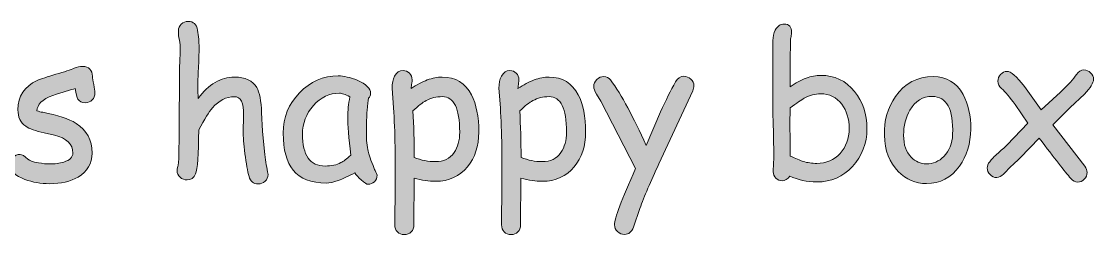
# Model space of a CAD drawing. Header units: millimetres. Extents: x -21 to 529, y -98 to 352.
# Drawn here: x 222.5 to 313.3, y 275.6 to 293.7 of the extents above; entities that cross this region are included whole.
import ezdxf

# ---------------------------------------------------------------- set-up
doc = ezdxf.new("R2010")
doc.units = ezdxf.units.MM
doc.header["$MEASUREMENT"] = 0
doc.layers.get('0').update_dxf_attribs({"lineweight": 0})

# ---------------------------------------------------------------- blocks, each defined once
blk = doc.blocks.new('Block_1')
at = {"true_color": 0x000000, "transparency": 33554687}
h = blk.add_hatch(color=18, dxfattribs=at)
h.dxf.hatch_style = 2
edge = h.paths.add_edge_path()
edge.add_spline(control_points=[(242.515, 279.934), (242.124, 279.934), (241.868, 280.143), (241.746, 280.562), (241.62, 281.014), (241.504, 281.657), (241.399, 282.489), (241.3, 283.288), (241.25, 283.944), (241.25, 284.457), (241.25, 284.6), (241.257, 284.818), (241.271, 285.11), (241.285, 285.402), (241.292, 285.62), (241.292, 285.763), (241.292, 286.799), (241.033, 287.318), (240.515, 287.318), (239.814, 287.318), (239.189, 287.001), (238.638, 286.367), (238.357, 286.041), (237.971, 285.421), (237.48, 284.506), (237.48, 282.406), (237.392, 281.163), (237.215, 280.777), (237.061, 280.436), (236.821, 280.265), (236.496, 280.265), (236.27, 280.265), (236.072, 280.342), (235.901, 280.496), (235.73, 280.651), (235.645, 280.838), (235.645, 281.058), (235.645, 281.136), (235.669, 281.257), (235.719, 281.422), (235.763, 281.56), (235.793, 281.962), (235.81, 282.629), (235.81, 282.629), (235.835, 283.853), (235.835, 283.853), (235.835, 283.853), (235.86, 289.93), (235.86, 289.93), (235.898, 290.614), (235.917, 291.074), (235.917, 291.311), (235.917, 291.592), (235.891, 291.858), (235.839, 292.109), (235.786, 292.36), (235.76, 292.62), (235.76, 292.89), (235.76, 293.122), (235.84, 293.313), (236, 293.465), (236.16, 293.617), (236.356, 293.692), (236.587, 293.692), (237.039, 293.692), (237.304, 293.45), (237.381, 292.965), (237.469, 292.43), (237.513, 291.948), (237.513, 291.518), (237.513, 290.939), (237.494, 290.335), (237.455, 289.707), (237.422, 289.106), (237.408, 288.503), (237.414, 287.896), (237.414, 287.896), (237.422, 287.169), (237.422, 287.169), (237.874, 287.775), (238.358, 288.228), (238.873, 288.529), (239.389, 288.829), (239.936, 288.979), (240.515, 288.979), (241.43, 288.979), (242.058, 288.682), (242.4, 288.086), (242.642, 287.668), (242.78, 286.962), (242.813, 285.97), (242.813, 285.97), (242.879, 284.391), (242.879, 284.391), (242.879, 284.391), (243.045, 282.671), (243.045, 282.671), (243.122, 282.026), (243.215, 281.458), (243.326, 280.968), (243.348, 280.874), (243.359, 280.794), (243.359, 280.728), (243.359, 280.502), (243.276, 280.313), (243.111, 280.161), (242.945, 280.01), (242.747, 279.934), (242.515, 279.934)], knot_values=[0, 0, 0, 0, 1, 1, 1, 2, 2, 2, 3, 3, 3, 4, 4, 4, 5, 5, 5, 6, 6, 6, 7, 7, 7, 8, 8, 8, 9, 9, 9, 10, 10, 10, 11, 11, 11, 12, 12, 12, 13, 13, 13, 14, 14, 14, 15, 15, 15, 16, 16, 16, 17, 17, 17, 18, 18, 18, 19, 19, 19, 20, 20, 20, 21, 21, 21, 22, 22, 22, 23, 23, 23, 24, 24, 24, 25, 25, 25, 26, 26, 26, 27, 27, 27, 28, 28, 28, 29, 29, 29, 30, 30, 30, 31, 31, 31, 32, 32, 32, 33, 33, 33, 34, 34, 34, 35, 35, 35, 36, 36, 36, 36], degree=3, periodic=0)
h = blk.add_hatch(color=18, dxfattribs=at)
h.dxf.hatch_style = 2
edge = h.paths.add_edge_path()
edge.add_spline(control_points=[(290.198, 287.566), (289.746, 287.566), (289.283, 287.439), (288.809, 287.185), (288.578, 287.058), (288.181, 286.786), (287.619, 286.367), (287.619, 286.367), (287.602, 284.936), (287.602, 284.936), (287.602, 284.936), (287.61, 283.646), (287.61, 283.646), (287.61, 283.646), (287.619, 282.29), (287.619, 282.29), (287.883, 282.169), (288.255, 282.015), (288.735, 281.827), (289.077, 281.723), (289.46, 281.67), (289.884, 281.67), (290.683, 281.67), (291.339, 281.951), (291.852, 282.514), (292.365, 283.076), (292.621, 283.776), (292.621, 284.614), (292.621, 285.435), (292.414, 286.121), (292.001, 286.673), (291.554, 287.268), (290.953, 287.566), (290.198, 287.566)], knot_values=[0, 0, 0, 0, 1, 1, 1, 2, 2, 2, 3, 3, 3, 4, 4, 4, 5, 5, 5, 6, 6, 6, 7, 7, 7, 8, 8, 8, 9, 9, 9, 10, 10, 10, 11, 11, 11, 11], degree=3, periodic=0)
edge = h.paths.add_edge_path()
edge.add_spline(control_points=[(289.884, 280.099), (289.041, 280.099), (288.275, 280.265), (287.586, 280.595), (287.409, 280.331), (287.194, 280.199), (286.941, 280.199), (286.731, 280.199), (286.553, 280.272), (286.407, 280.418), (286.261, 280.564), (286.188, 280.747), (286.188, 280.968), (286.188, 281.111), (286.195, 281.323), (286.209, 281.604), (286.223, 281.885), (286.23, 282.098), (286.23, 282.241), (286.23, 282.825), (286.214, 283.7), (286.184, 284.866), (286.154, 286.032), (286.139, 286.907), (286.139, 287.491), (286.139, 287.894), (286.141, 288.656), (286.147, 289.777), (286.152, 290.899), (286.155, 291.664), (286.155, 292.072), (286.155, 292.402), (286.224, 292.7), (286.362, 292.965), (286.544, 293.301), (286.795, 293.469), (287.114, 293.469), (287.528, 293.469), (287.734, 293.229), (287.734, 292.75), (287.734, 292.673), (287.721, 292.56), (287.693, 292.411), (287.665, 292.262), (287.652, 292.149), (287.652, 292.072), (287.652, 292.072), (287.627, 290.261), (287.627, 290.261), (287.627, 290.261), (287.61, 288.153), (287.61, 288.153), (288.09, 288.478), (288.546, 288.722), (288.979, 288.884), (289.411, 289.047), (289.818, 289.128), (290.198, 289.128), (291.383, 289.128), (292.345, 288.674), (293.084, 287.764), (293.778, 286.91), (294.126, 285.86), (294.126, 284.614), (294.126, 283.357), (293.721, 282.29), (292.91, 281.414), (292.1, 280.538), (291.091, 280.099), (289.884, 280.099)], knot_values=[0, 0, 0, 0, 1, 1, 1, 2, 2, 2, 3, 3, 3, 4, 4, 4, 5, 5, 5, 6, 6, 6, 7, 7, 7, 8, 8, 8, 9, 9, 9, 10, 10, 10, 11, 11, 11, 12, 12, 12, 13, 13, 13, 14, 14, 14, 15, 15, 15, 16, 16, 16, 17, 17, 17, 18, 18, 18, 19, 19, 19, 20, 20, 20, 21, 21, 21, 22, 22, 22, 23, 23, 23, 23], degree=3, periodic=0)
h = blk.add_hatch(color=18, dxfattribs=at)
h.dxf.hatch_style = 2
edge = h.paths.add_edge_path()
edge.add_spline(control_points=[(227.872, 286.813), (227.569, 286.813), (227.357, 286.915), (227.236, 287.119), (227.153, 287.262), (227.081, 287.56), (227.021, 288.012), (226.607, 287.907), (225.971, 287.714), (225.111, 287.433), (224.223, 287.08), (223.777, 286.645), (223.771, 286.127), (223.937, 286.066), (224.099, 286.022), (224.259, 285.995), (225.527, 285.769), (226.47, 285.457), (227.087, 285.06), (227.985, 284.482), (228.435, 283.644), (228.435, 282.547), (228.435, 281.648), (228.046, 280.97), (227.269, 280.513), (226.624, 280.138), (225.808, 279.951), (224.821, 279.951), (224.099, 279.951), (223.41, 280.072), (222.754, 280.314), (221.905, 280.623), (221.481, 281.053), (221.481, 281.604), (221.481, 281.825), (221.568, 282.018), (221.742, 282.183), (221.915, 282.348), (222.112, 282.431), (222.333, 282.431), (222.504, 282.431), (222.724, 282.299), (222.994, 282.034), (223.126, 281.907), (223.424, 281.803), (223.887, 281.72), (224.256, 281.654), (224.568, 281.621), (224.821, 281.621), (225.284, 281.621), (225.692, 281.676), (226.045, 281.786), (226.558, 281.946), (226.814, 282.199), (226.814, 282.547), (226.814, 283.296), (226.29, 283.804), (225.243, 284.068), (225.243, 284.068), (224.383, 284.258), (224.383, 284.258), (223.65, 284.418), (223.129, 284.606), (222.821, 284.821), (222.374, 285.129), (222.151, 285.595), (222.151, 286.218), (222.151, 287.37), (222.694, 288.191), (223.78, 288.682), (224.11, 288.831), (224.64, 289.008), (225.367, 289.215), (226.095, 289.422), (226.616, 289.597), (226.93, 289.74), (227.156, 289.839), (227.401, 289.889), (227.666, 289.889), (227.903, 289.889), (228.097, 289.812), (228.249, 289.657), (228.4, 289.503), (228.476, 289.302), (228.476, 289.054), (228.476, 288.894), (228.51, 288.66), (228.579, 288.351), (228.648, 288.042), (228.683, 287.808), (228.683, 287.648), (228.683, 287.4), (228.607, 287.199), (228.455, 287.045), (228.304, 286.89), (228.109, 286.813), (227.872, 286.813)], knot_values=[0, 0, 0, 0, 1, 1, 1, 2, 2, 2, 3, 3, 3, 4, 4, 4, 5, 5, 5, 6, 6, 6, 7, 7, 7, 8, 8, 8, 9, 9, 9, 10, 10, 10, 11, 11, 11, 12, 12, 12, 13, 13, 13, 14, 14, 14, 15, 15, 15, 16, 16, 16, 17, 17, 17, 18, 18, 18, 19, 19, 19, 20, 20, 20, 21, 21, 21, 22, 22, 22, 23, 23, 23, 24, 24, 24, 25, 25, 25, 26, 26, 26, 27, 27, 27, 28, 28, 28, 29, 29, 29, 30, 30, 30, 31, 31, 31, 32, 32, 32, 32], degree=3, periodic=0)
h = blk.add_hatch(color=18, dxfattribs=at)
h.dxf.hatch_style = 2
edge = h.paths.add_edge_path()
edge.add_spline(control_points=[(250.114, 285.647), (250.114, 285.884), (250.129, 286.142), (250.159, 286.42), (250.19, 286.699), (250.235, 286.995), (250.296, 287.309), (250.092, 287.414), (249.917, 287.491), (249.771, 287.541), (249.625, 287.59), (249.508, 287.615), (249.419, 287.615), (248.565, 287.615), (247.828, 287.267), (247.208, 286.569), (246.588, 285.872), (246.277, 285.069), (246.277, 284.159), (246.277, 283.255), (246.437, 282.577), (246.757, 282.125), (247.077, 281.673), (247.556, 281.447), (248.196, 281.447), (248.725, 281.447), (249.174, 281.544), (249.543, 281.736), (249.742, 281.841), (250.02, 282.051), (250.379, 282.365), (250.202, 283.826), (250.114, 284.92), (250.114, 285.647)], knot_values=[0, 0, 0, 0, 1, 1, 1, 2, 2, 2, 3, 3, 3, 4, 4, 4, 5, 5, 5, 6, 6, 6, 7, 7, 7, 8, 8, 8, 9, 9, 9, 10, 10, 10, 11, 11, 11, 11], degree=3, periodic=0)
edge = h.paths.add_edge_path()
edge.add_spline(control_points=[(251.834, 279.901), (251.729, 279.901), (251.539, 280.022), (251.263, 280.265), (251.015, 280.491), (250.831, 280.692), (250.709, 280.868), (250.18, 280.582), (249.714, 280.365), (249.312, 280.219), (248.91, 280.073), (248.573, 280), (248.303, 280), (247.013, 280), (246.074, 280.364), (245.484, 281.092), (244.927, 281.775), (244.649, 282.822), (244.649, 284.233), (244.649, 285.567), (245.108, 286.708), (246.025, 287.657), (246.943, 288.605), (248.039, 289.079), (249.312, 289.079), (249.791, 289.079), (250.329, 288.955), (250.924, 288.707), (251.674, 288.398), (252.049, 288.026), (252.049, 287.59), (252.049, 287.442), (251.994, 287.309), (251.883, 287.193), (251.828, 286.984), (251.785, 286.64), (251.755, 286.16), (251.725, 285.68), (251.707, 285.066), (251.701, 284.316), (251.696, 283.633), (251.743, 283.092), (251.842, 282.696), (251.897, 282.453), (252.071, 281.968), (252.363, 281.24), (252.401, 281.141), (252.465, 280.995), (252.553, 280.802), (252.553, 280.802), (252.603, 280.662), (252.603, 280.662), (252.603, 280.441), (252.525, 280.259), (252.371, 280.116), (252.217, 279.973), (252.038, 279.901), (251.834, 279.901)], knot_values=[0, 0, 0, 0, 1, 1, 1, 2, 2, 2, 3, 3, 3, 4, 4, 4, 5, 5, 5, 6, 6, 6, 7, 7, 7, 8, 8, 8, 9, 9, 9, 10, 10, 10, 11, 11, 11, 12, 12, 12, 13, 13, 13, 14, 14, 14, 15, 15, 15, 16, 16, 16, 17, 17, 17, 18, 18, 18, 19, 19, 19, 19], degree=3, periodic=0)
h = blk.add_hatch(color=18, dxfattribs=at)
h.dxf.hatch_style = 2
edge = h.paths.add_edge_path()
edge.add_spline(control_points=[(258.126, 287.326), (257.619, 287.326), (257.161, 287.213), (256.753, 286.987), (256.461, 286.827), (256.092, 286.535), (255.645, 286.11), (255.717, 284.859), (255.753, 283.544), (255.753, 282.166), (256.354, 281.935), (256.955, 281.819), (257.555, 281.819), (258.244, 281.819), (258.771, 282.075), (259.135, 282.588), (259.449, 283.035), (259.606, 283.613), (259.606, 284.324), (259.606, 285.328), (259.483, 286.079), (259.238, 286.578), (258.993, 287.076), (258.622, 287.326), (258.126, 287.326)], knot_values=[0, 0, 0, 0, 1, 1, 1, 2, 2, 2, 3, 3, 3, 4, 4, 4, 5, 5, 5, 6, 6, 6, 7, 7, 7, 8, 8, 8, 8], degree=3, periodic=0)
edge = h.paths.add_edge_path()
edge.add_spline(control_points=[(257.555, 280.157), (257.004, 280.157), (256.398, 280.245), (255.736, 280.422), (255.736, 280.422), (255.72, 276.47), (255.72, 276.47), (255.72, 276.227), (255.644, 276.029), (255.492, 275.874), (255.341, 275.72), (255.147, 275.643), (254.91, 275.643), (254.672, 275.643), (254.478, 275.72), (254.327, 275.874), (254.175, 276.029), (254.099, 276.227), (254.099, 276.47), (254.099, 276.47), (254.124, 279.777), (254.124, 279.777), (254.124, 279.777), (254.124, 283.076), (254.124, 283.076), (254.107, 284.283), (254.066, 285.383), (254, 286.375), (254, 286.375), (253.876, 288.053), (253.876, 288.053), (253.876, 288.445), (253.948, 288.775), (254.091, 289.046), (254.256, 289.371), (254.496, 289.533), (254.81, 289.533), (255.025, 289.533), (255.206, 289.458), (255.352, 289.306), (255.498, 289.154), (255.571, 288.968), (255.571, 288.748), (255.571, 288.698), (255.563, 288.607), (255.546, 288.475), (255.519, 288.304), (255.499, 288.147), (255.488, 288.004), (255.962, 288.329), (256.42, 288.573), (256.861, 288.736), (257.302, 288.898), (257.723, 288.979), (258.126, 288.979), (259.256, 288.979), (260.083, 288.478), (260.606, 287.475), (261.02, 286.681), (261.226, 285.631), (261.226, 284.324), (261.226, 283.134), (260.907, 282.153), (260.267, 281.381), (259.589, 280.565), (258.685, 280.157), (257.555, 280.157)], knot_values=[0, 0, 0, 0, 1, 1, 1, 2, 2, 2, 3, 3, 3, 4, 4, 4, 5, 5, 5, 6, 6, 6, 7, 7, 7, 8, 8, 8, 9, 9, 9, 10, 10, 10, 11, 11, 11, 12, 12, 12, 13, 13, 13, 14, 14, 14, 15, 15, 15, 16, 16, 16, 17, 17, 17, 18, 18, 18, 19, 19, 19, 20, 20, 20, 21, 21, 21, 22, 22, 22, 22], degree=3, periodic=0)
h = blk.add_hatch(color=18, dxfattribs=at)
h.dxf.hatch_style = 2
edge = h.paths.add_edge_path()
edge.add_spline(control_points=[(267.18, 287.326), (266.672, 287.326), (266.215, 287.213), (265.807, 286.987), (265.515, 286.827), (265.146, 286.535), (264.699, 286.11), (264.771, 284.859), (264.807, 283.544), (264.807, 282.166), (265.407, 281.935), (266.008, 281.819), (266.609, 281.819), (267.298, 281.819), (267.824, 282.075), (268.188, 282.588), (268.502, 283.035), (268.66, 283.613), (268.66, 284.324), (268.66, 285.328), (268.537, 286.079), (268.292, 286.578), (268.046, 287.076), (267.676, 287.326), (267.18, 287.326)], knot_values=[0, 0, 0, 0, 1, 1, 1, 2, 2, 2, 3, 3, 3, 4, 4, 4, 5, 5, 5, 6, 6, 6, 7, 7, 7, 8, 8, 8, 8], degree=3, periodic=0)
edge = h.paths.add_edge_path()
edge.add_spline(control_points=[(266.609, 280.157), (266.058, 280.157), (265.451, 280.245), (264.79, 280.422), (264.79, 280.422), (264.774, 276.47), (264.774, 276.47), (264.774, 276.227), (264.698, 276.029), (264.546, 275.874), (264.395, 275.72), (264.2, 275.643), (263.963, 275.643), (263.726, 275.643), (263.532, 275.72), (263.38, 275.874), (263.229, 276.029), (263.153, 276.227), (263.153, 276.47), (263.153, 276.47), (263.178, 279.777), (263.178, 279.777), (263.178, 279.777), (263.178, 283.076), (263.178, 283.076), (263.161, 284.283), (263.12, 285.383), (263.054, 286.375), (263.054, 286.375), (262.93, 288.053), (262.93, 288.053), (262.93, 288.445), (263.001, 288.775), (263.145, 289.046), (263.31, 289.371), (263.55, 289.533), (263.864, 289.533), (264.079, 289.533), (264.259, 289.458), (264.406, 289.306), (264.552, 289.154), (264.625, 288.968), (264.625, 288.748), (264.625, 288.698), (264.616, 288.607), (264.6, 288.475), (264.572, 288.304), (264.553, 288.147), (264.542, 288.004), (265.016, 288.329), (265.474, 288.573), (265.915, 288.736), (266.355, 288.898), (266.777, 288.979), (267.18, 288.979), (268.31, 288.979), (269.136, 288.478), (269.66, 287.475), (270.073, 286.681), (270.28, 285.631), (270.28, 284.324), (270.28, 283.134), (269.96, 282.153), (269.321, 281.381), (268.643, 280.565), (267.739, 280.157), (266.609, 280.157)], knot_values=[0, 0, 0, 0, 1, 1, 1, 2, 2, 2, 3, 3, 3, 4, 4, 4, 5, 5, 5, 6, 6, 6, 7, 7, 7, 8, 8, 8, 9, 9, 9, 10, 10, 10, 11, 11, 11, 12, 12, 12, 13, 13, 13, 14, 14, 14, 15, 15, 15, 16, 16, 16, 17, 17, 17, 18, 18, 18, 19, 19, 19, 20, 20, 20, 21, 21, 21, 22, 22, 22, 22], degree=3, periodic=0)
h = blk.add_hatch(color=18, dxfattribs=at)
h.dxf.hatch_style = 2
edge = h.paths.add_edge_path()
edge.add_spline(control_points=[(279.359, 287.822), (279.359, 287.822), (276.498, 281.637), (276.498, 281.637), (275.792, 280.132), (275.252, 278.873), (274.877, 277.859), (274.877, 277.859), (274.332, 276.255), (274.332, 276.255), (274.188, 275.858), (273.94, 275.659), (273.587, 275.659), (273.356, 275.659), (273.156, 275.735), (272.988, 275.887), (272.82, 276.038), (272.736, 276.227), (272.736, 276.453), (272.736, 277.004), (273.331, 278.6), (274.522, 281.24), (274.522, 281.24), (271.562, 286.937), (271.562, 286.937), (271.562, 286.937), (271.19, 287.541), (271.19, 287.541), (271.041, 287.794), (270.966, 288.007), (270.966, 288.177), (270.966, 288.403), (271.053, 288.602), (271.227, 288.773), (271.4, 288.944), (271.595, 289.029), (271.81, 289.029), (272.063, 289.029), (272.259, 288.933), (272.397, 288.74), (273.334, 287.439), (274.34, 285.587), (275.415, 283.183), (275.415, 283.183), (276.638, 286.036), (276.638, 286.036), (277.079, 287.023), (277.504, 287.871), (277.912, 288.583), (278.088, 288.891), (278.32, 289.046), (278.606, 289.046), (278.832, 289.046), (279.032, 288.966), (279.206, 288.806), (279.379, 288.646), (279.466, 288.456), (279.466, 288.235), (279.466, 288.114), (279.43, 287.976), (279.359, 287.822)], knot_values=[0, 0, 0, 0, 1, 1, 1, 2, 2, 2, 3, 3, 3, 4, 4, 4, 5, 5, 5, 6, 6, 6, 7, 7, 7, 8, 8, 8, 9, 9, 9, 10, 10, 10, 11, 11, 11, 12, 12, 12, 13, 13, 13, 14, 14, 14, 15, 15, 15, 16, 16, 16, 17, 17, 17, 18, 18, 18, 19, 19, 19, 20, 20, 20, 20], degree=3, periodic=0)
h = blk.add_hatch(color=18, dxfattribs=at)
h.dxf.hatch_style = 2
edge = h.paths.add_edge_path()
edge.add_spline(control_points=[(312.572, 287.541), (312.572, 287.541), (311.365, 286.408), (311.365, 286.408), (311.365, 286.408), (309.893, 284.945), (309.893, 284.945), (309.893, 284.945), (312.589, 281.422), (312.589, 281.422), (312.726, 281.246), (312.795, 281.072), (312.795, 280.901), (312.795, 280.686), (312.713, 280.496), (312.547, 280.331), (312.382, 280.166), (312.195, 280.083), (311.985, 280.083), (311.776, 280.083), (311.585, 280.185), (311.415, 280.389), (310.907, 280.979), (310.014, 282.114), (308.736, 283.795), (308.736, 283.795), (307.123, 282.133), (307.123, 282.133), (306.798, 281.841), (306.324, 281.386), (305.701, 280.769), (305.525, 280.571), (305.335, 280.471), (305.131, 280.471), (304.921, 280.471), (304.735, 280.554), (304.573, 280.719), (304.41, 280.885), (304.329, 281.075), (304.329, 281.29), (304.329, 281.461), (304.398, 281.634), (304.535, 281.811), (304.69, 282.015), (304.93, 282.26), (305.255, 282.547), (305.635, 282.883), (305.886, 283.115), (306.007, 283.241), (306.007, 283.241), (307.768, 285.085), (307.768, 285.085), (307.768, 285.085), (306.685, 286.648), (306.685, 286.648), (306.25, 287.271), (305.869, 287.725), (305.544, 288.012), (305.335, 288.199), (305.23, 288.403), (305.23, 288.624), (305.23, 288.844), (305.308, 289.04), (305.466, 289.211), (305.623, 289.382), (305.803, 289.467), (306.007, 289.467), (306.332, 289.467), (306.823, 289.043), (307.479, 288.194), (307.479, 288.194), (308.909, 286.218), (308.909, 286.218), (308.909, 286.218), (310.53, 287.706), (310.53, 287.706), (311.202, 288.34), (311.657, 288.836), (311.894, 289.194), (312.071, 289.453), (312.28, 289.583), (312.523, 289.583), (312.737, 289.583), (312.928, 289.503), (313.093, 289.343), (313.258, 289.183), (313.341, 288.999), (313.341, 288.789), (313.341, 288.486), (313.085, 288.07), (312.572, 287.541)], knot_values=[0, 0, 0, 0, 1, 1, 1, 2, 2, 2, 3, 3, 3, 4, 4, 4, 5, 5, 5, 6, 6, 6, 7, 7, 7, 8, 8, 8, 9, 9, 9, 10, 10, 10, 11, 11, 11, 12, 12, 12, 13, 13, 13, 14, 14, 14, 15, 15, 15, 16, 16, 16, 17, 17, 17, 18, 18, 18, 19, 19, 19, 20, 20, 20, 21, 21, 21, 22, 22, 22, 23, 23, 23, 24, 24, 24, 25, 25, 25, 26, 26, 26, 27, 27, 27, 28, 28, 28, 29, 29, 29, 30, 30, 30, 30], degree=3, periodic=0)
h = blk.add_hatch(color=18, dxfattribs=at)
h.dxf.hatch_style = 2
edge = h.paths.add_edge_path()
edge.add_spline(control_points=[(299.665, 287.342), (298.855, 287.348), (298.224, 286.962), (297.772, 286.185), (297.414, 285.562), (297.235, 284.851), (297.235, 284.052), (297.235, 283.252), (297.452, 282.629), (297.888, 282.183), (298.252, 281.814), (298.679, 281.629), (299.169, 281.629), (299.743, 281.629), (300.236, 281.838), (300.649, 282.257), (301.118, 282.72), (301.366, 283.346), (301.393, 284.134), (301.471, 286.267), (300.895, 287.337), (299.665, 287.342)], knot_values=[0, 0, 0, 0, 1, 1, 1, 2, 2, 2, 3, 3, 3, 4, 4, 4, 5, 5, 5, 6, 6, 6, 7, 7, 7, 7], degree=3, periodic=0)
edge = h.paths.add_edge_path()
edge.add_spline(control_points=[(299.169, 279.959), (298.243, 279.959), (297.447, 280.301), (296.78, 280.984), (296.036, 281.745), (295.644, 282.767), (295.606, 284.052), (295.573, 285.297), (295.887, 286.394), (296.548, 287.342), (297.32, 288.461), (298.395, 289.021), (299.773, 289.021), (300.875, 289.021), (301.71, 288.516), (302.278, 287.508), (302.73, 286.692), (302.948, 285.711), (302.931, 284.564), (302.915, 283.341), (302.595, 282.296), (301.972, 281.431), (301.267, 280.449), (300.332, 279.959), (299.169, 279.959)], knot_values=[0, 0, 0, 0, 1, 1, 1, 2, 2, 2, 3, 3, 3, 4, 4, 4, 5, 5, 5, 6, 6, 6, 7, 7, 7, 8, 8, 8, 8], degree=3, periodic=0)
for points, knots in [([(242.515, 279.934), (242.124, 279.934), (241.868, 280.143), (241.746, 280.562), (241.62, 281.014), (241.504, 281.657), (241.399, 282.489), (241.3, 283.288), (241.25, 283.944), (241.25, 284.457), (241.25, 284.6), (241.257, 284.818), (241.271, 285.11), (241.285, 285.402), (241.292, 285.62), (241.292, 285.763), (241.292, 286.799), (241.033, 287.318), (240.515, 287.318), (239.814, 287.318), (239.189, 287.001), (238.638, 286.367), (238.357, 286.041), (237.971, 285.421), (237.48, 284.506), (237.48, 282.406), (237.392, 281.163), (237.215, 280.777), (237.061, 280.436), (236.821, 280.265), (236.496, 280.265), (236.27, 280.265), (236.072, 280.342), (235.901, 280.496), (235.73, 280.651), (235.645, 280.838), (235.645, 281.058), (235.645, 281.136), (235.669, 281.257), (235.719, 281.422), (235.763, 281.56), (235.793, 281.962), (235.81, 282.629), (235.81, 282.629), (235.835, 283.853), (235.835, 283.853), (235.835, 283.853), (235.86, 289.93), (235.86, 289.93), (235.898, 290.614), (235.917, 291.074), (235.917, 291.311), (235.917, 291.592), (235.891, 291.858), (235.839, 292.109), (235.786, 292.36), (235.76, 292.62), (235.76, 292.89), (235.76, 293.122), (235.84, 293.313), (236, 293.465), (236.16, 293.617), (236.356, 293.692), (236.587, 293.692), (237.039, 293.692), (237.304, 293.45), (237.381, 292.965), (237.469, 292.43), (237.513, 291.948), (237.513, 291.518), (237.513, 290.939), (237.494, 290.335), (237.455, 289.707), (237.422, 289.106), (237.408, 288.503), (237.414, 287.896), (237.414, 287.896), (237.422, 287.169), (237.422, 287.169), (237.874, 287.775), (238.358, 288.228), (238.873, 288.529), (239.389, 288.829), (239.936, 288.979), (240.515, 288.979), (241.43, 288.979), (242.058, 288.682), (242.4, 288.086), (242.642, 287.668), (242.78, 286.962), (242.813, 285.97), (242.813, 285.97), (242.879, 284.391), (242.879, 284.391), (242.879, 284.391), (243.045, 282.671), (243.045, 282.671), (243.122, 282.026), (243.215, 281.458), (243.326, 280.968), (243.348, 280.874), (243.359, 280.794), (243.359, 280.728), (243.359, 280.502), (243.276, 280.313), (243.111, 280.161), (242.945, 280.01), (242.747, 279.934), (242.515, 279.934)], [0, 0, 0, 0, 1, 1, 1, 2, 2, 2, 3, 3, 3, 4, 4, 4, 5, 5, 5, 6, 6, 6, 7, 7, 7, 8, 8, 8, 9, 9, 9, 10, 10, 10, 11, 11, 11, 12, 12, 12, 13, 13, 13, 14, 14, 14, 15, 15, 15, 16, 16, 16, 17, 17, 17, 18, 18, 18, 19, 19, 19, 20, 20, 20, 21, 21, 21, 22, 22, 22, 23, 23, 23, 24, 24, 24, 25, 25, 25, 26, 26, 26, 27, 27, 27, 28, 28, 28, 29, 29, 29, 30, 30, 30, 31, 31, 31, 32, 32, 32, 33, 33, 33, 34, 34, 34, 35, 35, 35, 36, 36, 36, 36]), ([(289.884, 280.099), (289.041, 280.099), (288.275, 280.265), (287.586, 280.595), (287.409, 280.331), (287.194, 280.199), (286.941, 280.199), (286.731, 280.199), (286.553, 280.272), (286.407, 280.418), (286.261, 280.564), (286.188, 280.747), (286.188, 280.968), (286.188, 281.111), (286.195, 281.323), (286.209, 281.604), (286.223, 281.885), (286.23, 282.098), (286.23, 282.241), (286.23, 282.825), (286.214, 283.7), (286.184, 284.866), (286.154, 286.032), (286.139, 286.907), (286.139, 287.491), (286.139, 287.894), (286.141, 288.656), (286.147, 289.777), (286.152, 290.899), (286.155, 291.664), (286.155, 292.072), (286.155, 292.402), (286.224, 292.7), (286.362, 292.965), (286.544, 293.301), (286.795, 293.469), (287.114, 293.469), (287.528, 293.469), (287.734, 293.229), (287.734, 292.75), (287.734, 292.673), (287.721, 292.56), (287.693, 292.411), (287.665, 292.262), (287.652, 292.149), (287.652, 292.072), (287.652, 292.072), (287.627, 290.261), (287.627, 290.261), (287.627, 290.261), (287.61, 288.153), (287.61, 288.153), (288.09, 288.478), (288.546, 288.722), (288.979, 288.884), (289.411, 289.047), (289.818, 289.128), (290.198, 289.128), (291.383, 289.128), (292.345, 288.674), (293.084, 287.764), (293.778, 286.91), (294.126, 285.86), (294.126, 284.614), (294.126, 283.357), (293.721, 282.29), (292.91, 281.414), (292.1, 280.538), (291.091, 280.099), (289.884, 280.099)], [0, 0, 0, 0, 1, 1, 1, 2, 2, 2, 3, 3, 3, 4, 4, 4, 5, 5, 5, 6, 6, 6, 7, 7, 7, 8, 8, 8, 9, 9, 9, 10, 10, 10, 11, 11, 11, 12, 12, 12, 13, 13, 13, 14, 14, 14, 15, 15, 15, 16, 16, 16, 17, 17, 17, 18, 18, 18, 19, 19, 19, 20, 20, 20, 21, 21, 21, 22, 22, 22, 23, 23, 23, 23]), ([(227.872, 286.813), (227.569, 286.813), (227.357, 286.915), (227.236, 287.119), (227.153, 287.262), (227.081, 287.56), (227.021, 288.012), (226.607, 287.907), (225.971, 287.714), (225.111, 287.433), (224.223, 287.08), (223.777, 286.645), (223.771, 286.127), (223.937, 286.066), (224.099, 286.022), (224.259, 285.995), (225.527, 285.769), (226.47, 285.457), (227.087, 285.06), (227.985, 284.482), (228.435, 283.644), (228.435, 282.547), (228.435, 281.648), (228.046, 280.97), (227.269, 280.513), (226.624, 280.138), (225.808, 279.951), (224.821, 279.951), (224.099, 279.951), (223.41, 280.072), (222.754, 280.314), (221.905, 280.623), (221.481, 281.053), (221.481, 281.604), (221.481, 281.825), (221.568, 282.018), (221.742, 282.183), (221.915, 282.348), (222.112, 282.431), (222.333, 282.431), (222.504, 282.431), (222.724, 282.299), (222.994, 282.034), (223.126, 281.907), (223.424, 281.803), (223.887, 281.72), (224.256, 281.654), (224.568, 281.621), (224.821, 281.621), (225.284, 281.621), (225.692, 281.676), (226.045, 281.786), (226.558, 281.946), (226.814, 282.199), (226.814, 282.547), (226.814, 283.296), (226.29, 283.804), (225.243, 284.068), (225.243, 284.068), (224.383, 284.258), (224.383, 284.258), (223.65, 284.418), (223.129, 284.606), (222.821, 284.821), (222.374, 285.129), (222.151, 285.595), (222.151, 286.218), (222.151, 287.37), (222.694, 288.191), (223.78, 288.682), (224.11, 288.831), (224.64, 289.008), (225.367, 289.215), (226.095, 289.422), (226.616, 289.597), (226.93, 289.74), (227.156, 289.839), (227.401, 289.889), (227.666, 289.889), (227.903, 289.889), (228.097, 289.812), (228.249, 289.657), (228.4, 289.503), (228.476, 289.302), (228.476, 289.054), (228.476, 288.894), (228.51, 288.66), (228.579, 288.351), (228.648, 288.042), (228.683, 287.808), (228.683, 287.648), (228.683, 287.4), (228.607, 287.199), (228.455, 287.045), (228.304, 286.89), (228.109, 286.813), (227.872, 286.813)], [0, 0, 0, 0, 1, 1, 1, 2, 2, 2, 3, 3, 3, 4, 4, 4, 5, 5, 5, 6, 6, 6, 7, 7, 7, 8, 8, 8, 9, 9, 9, 10, 10, 10, 11, 11, 11, 12, 12, 12, 13, 13, 13, 14, 14, 14, 15, 15, 15, 16, 16, 16, 17, 17, 17, 18, 18, 18, 19, 19, 19, 20, 20, 20, 21, 21, 21, 22, 22, 22, 23, 23, 23, 24, 24, 24, 25, 25, 25, 26, 26, 26, 27, 27, 27, 28, 28, 28, 29, 29, 29, 30, 30, 30, 31, 31, 31, 32, 32, 32, 32]), ([(251.834, 279.901), (251.729, 279.901), (251.539, 280.022), (251.263, 280.265), (251.015, 280.491), (250.831, 280.692), (250.709, 280.868), (250.18, 280.582), (249.714, 280.365), (249.312, 280.219), (248.91, 280.073), (248.573, 280), (248.303, 280), (247.013, 280), (246.074, 280.364), (245.484, 281.092), (244.927, 281.775), (244.649, 282.822), (244.649, 284.233), (244.649, 285.567), (245.108, 286.708), (246.025, 287.657), (246.943, 288.605), (248.039, 289.079), (249.312, 289.079), (249.791, 289.079), (250.329, 288.955), (250.924, 288.707), (251.674, 288.398), (252.049, 288.026), (252.049, 287.59), (252.049, 287.442), (251.994, 287.309), (251.883, 287.193), (251.828, 286.984), (251.785, 286.64), (251.755, 286.16), (251.725, 285.68), (251.707, 285.066), (251.701, 284.316), (251.696, 283.633), (251.743, 283.092), (251.842, 282.696), (251.897, 282.453), (252.071, 281.968), (252.363, 281.24), (252.401, 281.141), (252.465, 280.995), (252.553, 280.802), (252.553, 280.802), (252.603, 280.662), (252.603, 280.662), (252.603, 280.441), (252.525, 280.259), (252.371, 280.116), (252.217, 279.973), (252.038, 279.901), (251.834, 279.901)], [0, 0, 0, 0, 1, 1, 1, 2, 2, 2, 3, 3, 3, 4, 4, 4, 5, 5, 5, 6, 6, 6, 7, 7, 7, 8, 8, 8, 9, 9, 9, 10, 10, 10, 11, 11, 11, 12, 12, 12, 13, 13, 13, 14, 14, 14, 15, 15, 15, 16, 16, 16, 17, 17, 17, 18, 18, 18, 19, 19, 19, 19]), ([(257.555, 280.157), (257.004, 280.157), (256.398, 280.245), (255.736, 280.422), (255.736, 280.422), (255.72, 276.47), (255.72, 276.47), (255.72, 276.227), (255.644, 276.029), (255.492, 275.874), (255.341, 275.72), (255.147, 275.643), (254.91, 275.643), (254.672, 275.643), (254.478, 275.72), (254.327, 275.874), (254.175, 276.029), (254.099, 276.227), (254.099, 276.47), (254.099, 276.47), (254.124, 279.777), (254.124, 279.777), (254.124, 279.777), (254.124, 283.076), (254.124, 283.076), (254.107, 284.283), (254.066, 285.383), (254, 286.375), (254, 286.375), (253.876, 288.053), (253.876, 288.053), (253.876, 288.445), (253.948, 288.775), (254.091, 289.046), (254.256, 289.371), (254.496, 289.533), (254.81, 289.533), (255.025, 289.533), (255.206, 289.458), (255.352, 289.306), (255.498, 289.154), (255.571, 288.968), (255.571, 288.748), (255.571, 288.698), (255.563, 288.607), (255.546, 288.475), (255.519, 288.304), (255.499, 288.147), (255.488, 288.004), (255.962, 288.329), (256.42, 288.573), (256.861, 288.736), (257.302, 288.898), (257.723, 288.979), (258.126, 288.979), (259.256, 288.979), (260.083, 288.478), (260.606, 287.475), (261.02, 286.681), (261.226, 285.631), (261.226, 284.324), (261.226, 283.134), (260.907, 282.153), (260.267, 281.381), (259.589, 280.565), (258.685, 280.157), (257.555, 280.157)], [0, 0, 0, 0, 1, 1, 1, 2, 2, 2, 3, 3, 3, 4, 4, 4, 5, 5, 5, 6, 6, 6, 7, 7, 7, 8, 8, 8, 9, 9, 9, 10, 10, 10, 11, 11, 11, 12, 12, 12, 13, 13, 13, 14, 14, 14, 15, 15, 15, 16, 16, 16, 17, 17, 17, 18, 18, 18, 19, 19, 19, 20, 20, 20, 21, 21, 21, 22, 22, 22, 22]), ([(266.609, 280.157), (266.058, 280.157), (265.451, 280.245), (264.79, 280.422), (264.79, 280.422), (264.774, 276.47), (264.774, 276.47), (264.774, 276.227), (264.698, 276.029), (264.546, 275.874), (264.395, 275.72), (264.2, 275.643), (263.963, 275.643), (263.726, 275.643), (263.532, 275.72), (263.38, 275.874), (263.229, 276.029), (263.153, 276.227), (263.153, 276.47), (263.153, 276.47), (263.178, 279.777), (263.178, 279.777), (263.178, 279.777), (263.178, 283.076), (263.178, 283.076), (263.161, 284.283), (263.12, 285.383), (263.054, 286.375), (263.054, 286.375), (262.93, 288.053), (262.93, 288.053), (262.93, 288.445), (263.001, 288.775), (263.145, 289.046), (263.31, 289.371), (263.55, 289.533), (263.864, 289.533), (264.079, 289.533), (264.259, 289.458), (264.406, 289.306), (264.552, 289.154), (264.625, 288.968), (264.625, 288.748), (264.625, 288.698), (264.616, 288.607), (264.6, 288.475), (264.572, 288.304), (264.553, 288.147), (264.542, 288.004), (265.016, 288.329), (265.474, 288.573), (265.915, 288.736), (266.355, 288.898), (266.777, 288.979), (267.18, 288.979), (268.31, 288.979), (269.136, 288.478), (269.66, 287.475), (270.073, 286.681), (270.28, 285.631), (270.28, 284.324), (270.28, 283.134), (269.96, 282.153), (269.321, 281.381), (268.643, 280.565), (267.739, 280.157), (266.609, 280.157)], [0, 0, 0, 0, 1, 1, 1, 2, 2, 2, 3, 3, 3, 4, 4, 4, 5, 5, 5, 6, 6, 6, 7, 7, 7, 8, 8, 8, 9, 9, 9, 10, 10, 10, 11, 11, 11, 12, 12, 12, 13, 13, 13, 14, 14, 14, 15, 15, 15, 16, 16, 16, 17, 17, 17, 18, 18, 18, 19, 19, 19, 20, 20, 20, 21, 21, 21, 22, 22, 22, 22]), ([(279.359, 287.822), (279.359, 287.822), (276.498, 281.637), (276.498, 281.637), (275.792, 280.132), (275.252, 278.873), (274.877, 277.859), (274.877, 277.859), (274.332, 276.255), (274.332, 276.255), (274.188, 275.858), (273.94, 275.659), (273.587, 275.659), (273.356, 275.659), (273.156, 275.735), (272.988, 275.887), (272.82, 276.038), (272.736, 276.227), (272.736, 276.453), (272.736, 277.004), (273.331, 278.6), (274.522, 281.24), (274.522, 281.24), (271.562, 286.937), (271.562, 286.937), (271.562, 286.937), (271.19, 287.541), (271.19, 287.541), (271.041, 287.794), (270.966, 288.007), (270.966, 288.177), (270.966, 288.403), (271.053, 288.602), (271.227, 288.773), (271.4, 288.944), (271.595, 289.029), (271.81, 289.029), (272.063, 289.029), (272.259, 288.933), (272.397, 288.74), (273.334, 287.439), (274.34, 285.587), (275.415, 283.183), (275.415, 283.183), (276.638, 286.036), (276.638, 286.036), (277.079, 287.023), (277.504, 287.871), (277.912, 288.583), (278.088, 288.891), (278.32, 289.046), (278.606, 289.046), (278.832, 289.046), (279.032, 288.966), (279.206, 288.806), (279.379, 288.646), (279.466, 288.456), (279.466, 288.235), (279.466, 288.114), (279.43, 287.976), (279.359, 287.822)], [0, 0, 0, 0, 1, 1, 1, 2, 2, 2, 3, 3, 3, 4, 4, 4, 5, 5, 5, 6, 6, 6, 7, 7, 7, 8, 8, 8, 9, 9, 9, 10, 10, 10, 11, 11, 11, 12, 12, 12, 13, 13, 13, 14, 14, 14, 15, 15, 15, 16, 16, 16, 17, 17, 17, 18, 18, 18, 19, 19, 19, 20, 20, 20, 20]), ([(312.572, 287.541), (312.572, 287.541), (311.365, 286.408), (311.365, 286.408), (311.365, 286.408), (309.893, 284.945), (309.893, 284.945), (309.893, 284.945), (312.589, 281.422), (312.589, 281.422), (312.726, 281.246), (312.795, 281.072), (312.795, 280.901), (312.795, 280.686), (312.713, 280.496), (312.547, 280.331), (312.382, 280.166), (312.195, 280.083), (311.985, 280.083), (311.776, 280.083), (311.585, 280.185), (311.415, 280.389), (310.907, 280.979), (310.014, 282.114), (308.736, 283.795), (308.736, 283.795), (307.123, 282.133), (307.123, 282.133), (306.798, 281.841), (306.324, 281.386), (305.701, 280.769), (305.525, 280.571), (305.335, 280.471), (305.131, 280.471), (304.921, 280.471), (304.735, 280.554), (304.573, 280.719), (304.41, 280.885), (304.329, 281.075), (304.329, 281.29), (304.329, 281.461), (304.398, 281.634), (304.535, 281.811), (304.69, 282.015), (304.93, 282.26), (305.255, 282.547), (305.635, 282.883), (305.886, 283.115), (306.007, 283.241), (306.007, 283.241), (307.768, 285.085), (307.768, 285.085), (307.768, 285.085), (306.685, 286.648), (306.685, 286.648), (306.25, 287.271), (305.869, 287.725), (305.544, 288.012), (305.335, 288.199), (305.23, 288.403), (305.23, 288.624), (305.23, 288.844), (305.308, 289.04), (305.466, 289.211), (305.623, 289.382), (305.803, 289.467), (306.007, 289.467), (306.332, 289.467), (306.823, 289.043), (307.479, 288.194), (307.479, 288.194), (308.909, 286.218), (308.909, 286.218), (308.909, 286.218), (310.53, 287.706), (310.53, 287.706), (311.202, 288.34), (311.657, 288.836), (311.894, 289.194), (312.071, 289.453), (312.28, 289.583), (312.523, 289.583), (312.737, 289.583), (312.928, 289.503), (313.093, 289.343), (313.258, 289.183), (313.341, 288.999), (313.341, 288.789), (313.341, 288.486), (313.085, 288.07), (312.572, 287.541)], [0, 0, 0, 0, 1, 1, 1, 2, 2, 2, 3, 3, 3, 4, 4, 4, 5, 5, 5, 6, 6, 6, 7, 7, 7, 8, 8, 8, 9, 9, 9, 10, 10, 10, 11, 11, 11, 12, 12, 12, 13, 13, 13, 14, 14, 14, 15, 15, 15, 16, 16, 16, 17, 17, 17, 18, 18, 18, 19, 19, 19, 20, 20, 20, 21, 21, 21, 22, 22, 22, 23, 23, 23, 24, 24, 24, 25, 25, 25, 26, 26, 26, 27, 27, 27, 28, 28, 28, 29, 29, 29, 30, 30, 30, 30]), ([(299.169, 279.959), (298.243, 279.959), (297.447, 280.301), (296.78, 280.984), (296.036, 281.745), (295.644, 282.767), (295.606, 284.052), (295.573, 285.297), (295.887, 286.394), (296.548, 287.342), (297.32, 288.461), (298.395, 289.021), (299.773, 289.021), (300.875, 289.021), (301.71, 288.516), (302.278, 287.508), (302.73, 286.692), (302.948, 285.711), (302.931, 284.564), (302.915, 283.341), (302.595, 282.296), (301.972, 281.431), (301.267, 280.449), (300.332, 279.959), (299.169, 279.959)], [0, 0, 0, 0, 1, 1, 1, 2, 2, 2, 3, 3, 3, 4, 4, 4, 5, 5, 5, 6, 6, 6, 7, 7, 7, 8, 8, 8, 8]), ([(250.114, 285.647), (250.114, 285.884), (250.129, 286.142), (250.159, 286.42), (250.19, 286.699), (250.235, 286.995), (250.296, 287.309), (250.092, 287.414), (249.917, 287.491), (249.771, 287.541), (249.625, 287.59), (249.508, 287.615), (249.419, 287.615), (248.565, 287.615), (247.828, 287.267), (247.208, 286.569), (246.588, 285.872), (246.277, 285.069), (246.277, 284.159), (246.277, 283.255), (246.437, 282.577), (246.757, 282.125), (247.077, 281.673), (247.556, 281.447), (248.196, 281.447), (248.725, 281.447), (249.174, 281.544), (249.543, 281.736), (249.742, 281.841), (250.02, 282.051), (250.379, 282.365), (250.202, 283.826), (250.114, 284.92), (250.114, 285.647)], [0, 0, 0, 0, 1, 1, 1, 2, 2, 2, 3, 3, 3, 4, 4, 4, 5, 5, 5, 6, 6, 6, 7, 7, 7, 8, 8, 8, 9, 9, 9, 10, 10, 10, 11, 11, 11, 11]), ([(258.126, 287.326), (257.619, 287.326), (257.161, 287.213), (256.753, 286.987), (256.461, 286.827), (256.092, 286.535), (255.645, 286.11), (255.717, 284.859), (255.753, 283.544), (255.753, 282.166), (256.354, 281.935), (256.955, 281.819), (257.555, 281.819), (258.244, 281.819), (258.771, 282.075), (259.135, 282.588), (259.449, 283.035), (259.606, 283.613), (259.606, 284.324), (259.606, 285.328), (259.483, 286.079), (259.238, 286.578), (258.993, 287.076), (258.622, 287.326), (258.126, 287.326)], [0, 0, 0, 0, 1, 1, 1, 2, 2, 2, 3, 3, 3, 4, 4, 4, 5, 5, 5, 6, 6, 6, 7, 7, 7, 8, 8, 8, 8]), ([(267.18, 287.326), (266.672, 287.326), (266.215, 287.213), (265.807, 286.987), (265.515, 286.827), (265.146, 286.535), (264.699, 286.11), (264.771, 284.859), (264.807, 283.544), (264.807, 282.166), (265.407, 281.935), (266.008, 281.819), (266.609, 281.819), (267.298, 281.819), (267.824, 282.075), (268.188, 282.588), (268.502, 283.035), (268.66, 283.613), (268.66, 284.324), (268.66, 285.328), (268.537, 286.079), (268.292, 286.578), (268.046, 287.076), (267.676, 287.326), (267.18, 287.326)], [0, 0, 0, 0, 1, 1, 1, 2, 2, 2, 3, 3, 3, 4, 4, 4, 5, 5, 5, 6, 6, 6, 7, 7, 7, 8, 8, 8, 8]), ([(290.198, 287.566), (289.746, 287.566), (289.283, 287.439), (288.809, 287.185), (288.578, 287.058), (288.181, 286.786), (287.619, 286.367), (287.619, 286.367), (287.602, 284.936), (287.602, 284.936), (287.602, 284.936), (287.61, 283.646), (287.61, 283.646), (287.61, 283.646), (287.619, 282.29), (287.619, 282.29), (287.883, 282.169), (288.255, 282.015), (288.735, 281.827), (289.077, 281.723), (289.46, 281.67), (289.884, 281.67), (290.683, 281.67), (291.339, 281.951), (291.852, 282.514), (292.365, 283.076), (292.621, 283.776), (292.621, 284.614), (292.621, 285.435), (292.414, 286.121), (292.001, 286.673), (291.554, 287.268), (290.953, 287.566), (290.198, 287.566)], [0, 0, 0, 0, 1, 1, 1, 2, 2, 2, 3, 3, 3, 4, 4, 4, 5, 5, 5, 6, 6, 6, 7, 7, 7, 8, 8, 8, 9, 9, 9, 10, 10, 10, 11, 11, 11, 11]), ([(299.665, 287.342), (298.855, 287.348), (298.224, 286.962), (297.772, 286.185), (297.414, 285.562), (297.235, 284.851), (297.235, 284.052), (297.235, 283.252), (297.452, 282.629), (297.888, 282.183), (298.252, 281.814), (298.679, 281.629), (299.169, 281.629), (299.743, 281.629), (300.236, 281.838), (300.649, 282.257), (301.118, 282.72), (301.366, 283.346), (301.393, 284.134), (301.471, 286.267), (300.895, 287.337), (299.665, 287.342)], [0, 0, 0, 0, 1, 1, 1, 2, 2, 2, 3, 3, 3, 4, 4, 4, 5, 5, 5, 6, 6, 6, 7, 7, 7, 7])]:
    blk.add_open_spline(points, degree=3, knots=knots)

msp = doc.modelspace()

# ---------------------------------------------------------------- block references
msp.add_blockref('Block_1', (0, 0))

doc.saveas('drawing.dxf')
